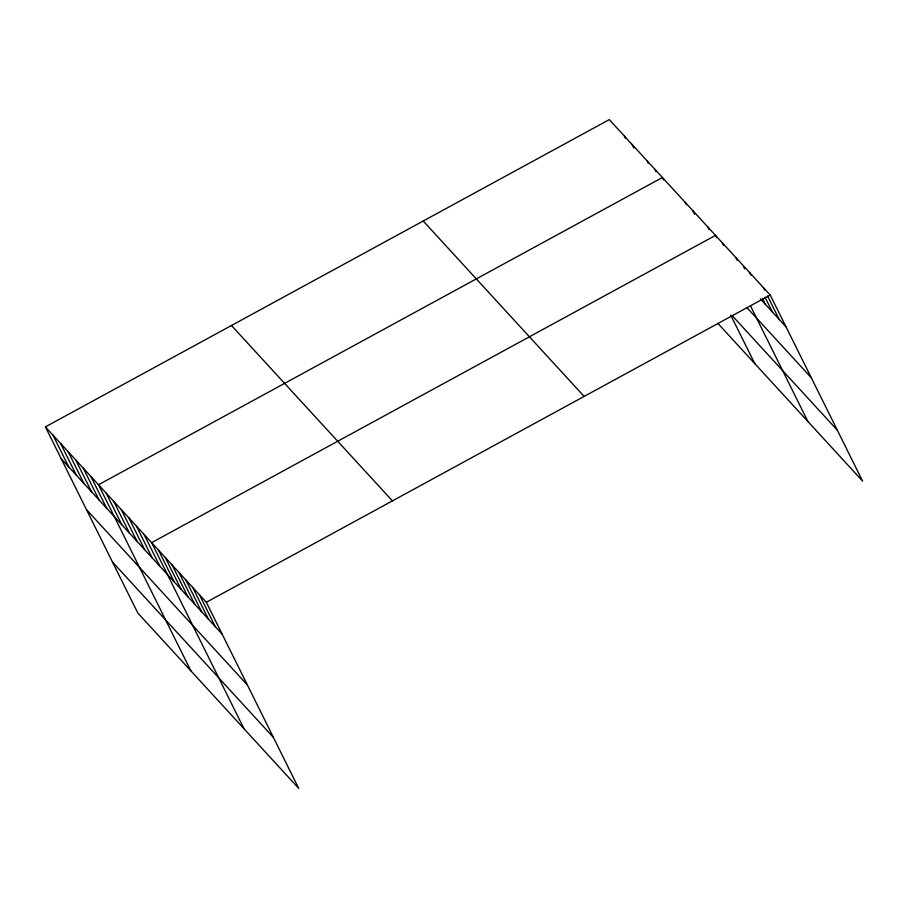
<?xml version="1.0" encoding="UTF-8"?>
<svg xmlns="http://www.w3.org/2000/svg" width="908" height="908" viewBox="0 0 908 908"><rect width="100%" height="100%" fill="white"/><g stroke="black" fill="none" stroke-linecap="round" stroke-linejoin="round"><path stroke-width="1.36" d="M45.4 426.885L206.343 602.288L298.709 788.382L137.778 612.979L45.4 426.885L609.291 119.618L770.222 295.021L862.6 481.115L717.785 323.282M206.343 602.288L770.222 295.021M760.359 298.868L786.01 326.823M747.08 307.767L811.287 377.739M732.336 315.78L837.324 430.199M423.207 221.019L584.139 396.421M231.483 325.495L392.426 500.898M61.188 458.688L222.119 634.09M86.464 509.604L247.396 685.007M112.501 562.063L273.444 737.466M763.39 287.575L764.604 290.015M767.635 296.133L779.166 319.366M765.047 297.234L772.333 311.909M749.702 272.661L750.916 275.113M762.459 298.346L765.489 304.464M743.47 266.43L744.685 268.882M736.025 257.747L737.239 260.199M722.348 242.845L723.562 245.285M716.718 237.839L715.504 235.388L151.625 542.655L243.991 728.738M750.553 305.973L807.882 421.471M707.922 227.113L709.137 229.565M692.747 210.577L694.563 214.254M685.154 202.314L686.369 204.754M663.612 179.954L662.397 177.503L98.507 484.77L190.884 670.853M730.702 315.099L754.775 363.586M654.804 169.24L656.019 171.68M647.222 160.966L648.437 163.417M632.047 144.429L633.863 148.095M624.466 136.155L625.68 138.606M199.499 594.842L215.287 626.634M192.655 587.385L208.443 619.177M185.822 579.928L201.61 611.731M178.978 572.471L194.766 604.274M172.145 565.014L187.922 596.817M165.301 557.569L181.089 589.36M158.457 550.112L174.245 581.903M144.031 534.392L159.819 566.183M136.45 526.118L152.226 557.921M128.857 517.844L144.644 549.646M121.275 509.581L137.051 541.372M113.682 501.307L129.469 533.11M106.1 493.044L121.888 524.835M90.925 476.507L106.713 508.298M83.332 468.233L99.12 500.036M75.75 459.97L91.538 491.761M68.157 451.696L83.945 483.499M60.575 443.422L76.363 475.224M52.982 435.159L68.77 466.95"/></g></svg>
